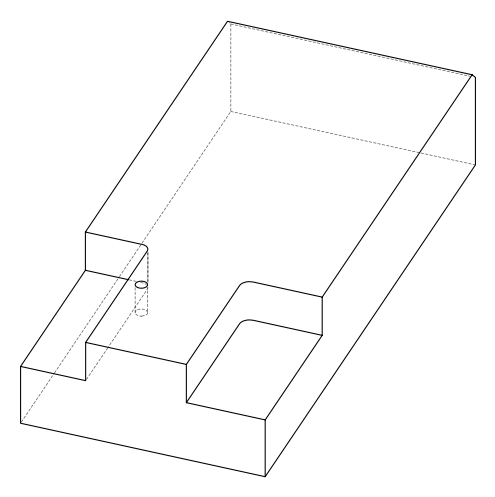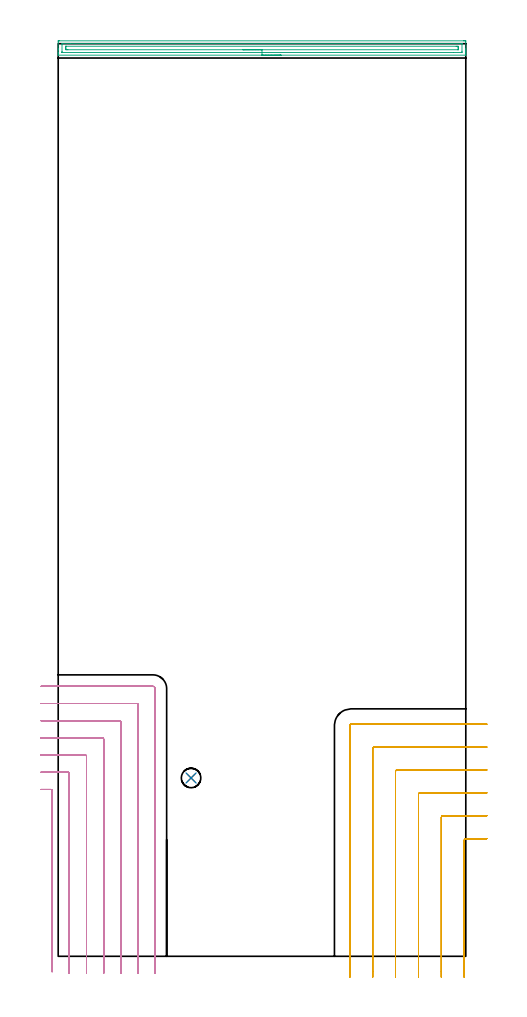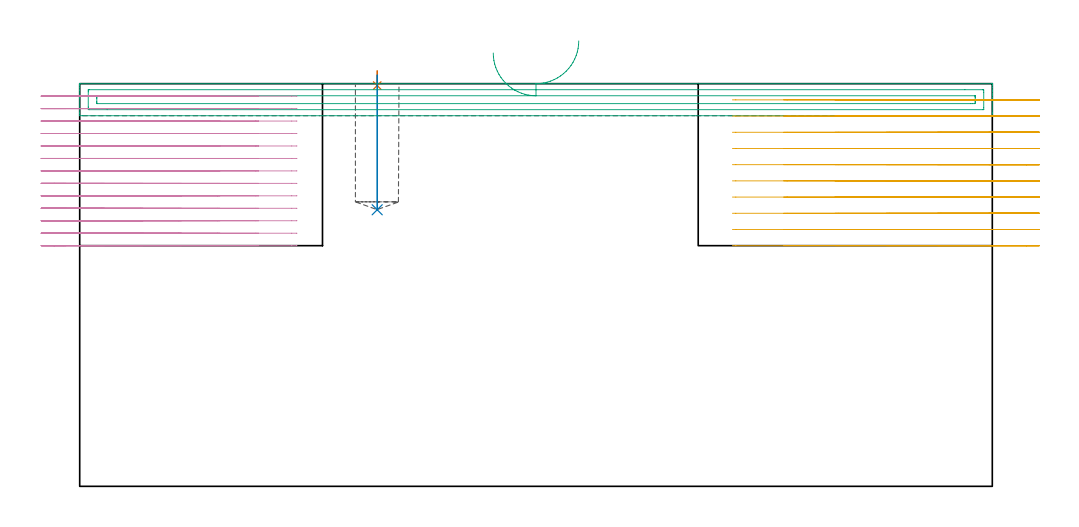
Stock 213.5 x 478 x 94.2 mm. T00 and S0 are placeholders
(PLAN: 5 operations, 4 tool changes, 55.7 min)
(1 SPOT_DRILL | STEP1POCKET | NXT0321_9005460120000 | 0.03 min | 2 mm3)
(2 DRILL_BLIND_HOLE_INTO_CENTER | STEP1POCKET | NXT0301_073 | 0.13 min | 2293 mm3)
(3 AREA_MILL | FG_CHAMFER_SURFACE | UGT0205_001 | 5.33 min | 6005 mm3)
(4 MILL_CORNER_NOTCH_RECTANGULAR | CORNER_NOTCH_RECTANGULAR | NXT0201_011 | Follow Part, ap 3, ae 75% | 31.15 min | 316916 mm3)
(5 MILL_CORNER_NOTCH_RECTANGULAR_1 | CORNER_NOTCH_RECTANGULAR_1 | NXT0201_012 | Follow Part, ap 4, ae 75% | 19.04 min | 337311 mm3)
(TOOL NXT0321_9005460120000 | NC Spot Drill, 142deg, 12mm, Carbide, Uncoated | D12 PA142 FL30 Z2)
(TOOL NXT0301_073 | Carbide Drill 10.2mm [860.1-1020-031A1-MM 2214] | D10.2 PA140 FL55 Z2)
(TOOL UGT0205_001 | Chamfer Mill 20 x 3 x 45 deg. | D20 FL50 Z2)
(TOOL NXT0201_011 | ENDMILL 12mm [2P460-1200-NA 1630] | D12 FL38 Z6)
(TOOL NXT0201_012 | ENDMILL 16mm [2P460-1600-NA 1630] | D16 FL38 Z6)
(OP 1 SPOT_DRILL)
G17 G21 G94 G90
T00 M6
G54
G17 G0 G90 X69.6 Y93.4 S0 M3
G43 Z104.2 H0
G94 G81 G98 Z93.761 F250. R97.2
G80
M5
M2
(OP 2 DRILL_BLIND_HOLE_INTO_CENTER)
G17 G21 G94 G90
T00 M6
G54
G17 G0 G90 X69.6 Y93.4 S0 M3
G43 Z104.2 H1
G94 G81 G98 Z64.7 F250. R96.2
G80
M5
M2
(OP 3 AREA_MILL)
G17 G21 G94 G90
T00 M6
G54
G17 G0 G90 X116.75 Y472. S1061 M3
G43 Z104.2 H0
G94 G1 X116.712 Z103.328 F250.
X116.598 Z102.464
X116.409 Z101.612
X116.147 Z100.78
X115.813 Z99.974
X115.41 Z99.2
X114.942 Z98.464
X114.41 Z97.772
X113.821 Z97.129
X113.178 Z96.54
X112.486 Z96.008
X111.75 Z95.54
X110.976 Z95.137
X110.17 Z94.803
X109.338 Z94.541
X108.487 Z94.352
X107.622 Z94.238
X106.75 Z94.2
X0.153
X0.01 Y472.003 Z94.188
X0.007 Y472.058 Z94.134
X0. Y472.428 Z93.771
Y472.901 Z93.298
Y473.516 Z92.679
Y474.717 Z91.48
Y475.303 Z90.891
X0.001 Y478.878 Z87.319
X0.003 Y479.475 Z86.722
X0.007 Y479.491 Z86.706
X0.599 Y479.5 Z86.7
X212.28
X212.901 Y479.497 Z86.703
X213.493 Y479.491 Z86.706
X213.497 Y479.475 Z86.722
X213.5 Y478.878 Z87.319
Y475.303 Z90.891
Y474.717 Z91.48
Y474.41 Z91.787
Y473.823 Z92.373
Y473.516 Z92.679
Y472.901 Z93.298
Y472.428 Z93.771
X213.493 Y472.058 Z94.134
X213.49 Y472.003 Z94.188
X213.347 Y472. Z94.2
X106.75
Y473.414 Z92.786
X2.282 Y473.415 Z92.785
X2.079 Y473.419 Z92.781
X2.025 Y473.421 Z92.779
X2.01 Y473.431 Z92.769
X2.005 Y473.461 Z92.739
X2.002 Y473.516 Z92.684
X2. Y473.9 Z92.3
X2.001 Y477.474 Z88.726
X2.007 Y477.984 Z88.216
X2.01 Y478.073 Z88.127
X2.181 Y478.081 Z88.119
X2.283 Y478.085 Z88.115
X6.422 Y478.086 Z88.114
X211.218 Y478.085 Z88.115
X211.421 Y478.081 Z88.119
X211.475 Y478.079 Z88.121
X211.49 Y478.069 Z88.131
X211.495 Y478.039 Z88.161
X211.498 Y477.984 Z88.216
X211.5 Y477.6 Z88.6
X211.499 Y474.026 Z92.174
X211.493 Y473.516 Z92.684
X211.49 Y473.427 Z92.773
X211.319 Y473.419 Z92.781
X211.217 Y473.415 Z92.785
X207.089 Y473.414 Z92.786
X106.75
Y474.828 Z91.372
X5.06 Y474.829 Z91.371
X4.64 Y474.83 Z91.37
X4.168 Y474.833 Z91.367
X4.019 Y474.835 Z91.365
X4.007 Y475.135 Z91.065
X4.003 Y475.303 Z90.897
X4.001 Y475.47 Z90.73
X4. Y476.197 Z90.003
Y476.364 Z89.836
X4.004 Y476.532 Z89.668
X4.01 Y476.644 Z89.556
X4.014 Y476.666 Z89.534
X4.021 Y476.668 Z89.532
X4.049 Y476.67 Z89.53
X4.168 Y476.671 Z89.529
X208.441
X208.86 Y476.67 Z89.53
X209.333 Y476.667 Z89.533
X209.481 Y476.665 Z89.535
X209.493 Y476.364 Z89.836
X209.497 Y476.197 Z90.003
X209.5 Y476.03 Z90.17
Y475.303 Z90.897
Y475.136 Z91.064
X209.496 Y474.968 Z91.232
X209.49 Y474.857 Z91.343
X209.486 Y474.834 Z91.366
X209.479 Y474.832 Z91.368
X209.451 Y474.83 Z91.37
X209.333 Y474.829 Z91.371
X106.75 Y474.828 Z91.372
X105.878 Z91.41
X105.014 Z91.523
X104.162 Z91.712
X103.33 Z91.975
X102.524 Z92.308
X101.75 Z92.711
X101.014 Z93.18
X100.322 Z93.711
X99.679 Z94.3
X99.09 Z94.944
X98.559 Z95.636
X98.09 Z96.372
X97.687 Z97.145
X97.353 Z97.951
X97.091 Z98.783
X96.902 Z99.635
X96.788 Z100.5
X96.75 Z101.372
G0 Z104.2
M5
M2
(OP 4 MILL_CORNER_NOTCH_RECTANGULAR)
G17 G21 G94 G90
T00 M6
G54
G17 G0 G90 X-3.2 Y-8.075 S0 M3
G43 Z104.2 H1
Z91.285
G94 G1 Y-5.075 F250.
Y86.805 F500.
G3 X-3.795 Y87.4 R0.6
G1 X-6.
X-9. F250.
G0 Z104.2
X5.8 Y-9.
Z91.285
G1 Y-6.
Y95.805 F500.
G3 X5.205 Y96.4 R0.6
G1 X-6.
X-9. F250.
G0 Z104.2
X14.8 Y-9.
Z91.285
G1 Y-6.
Y104.805 F500.
G3 X14.205 Y105.4 R0.6
G1 X-6.
X-9. F250.
G0 Z104.2
X23.8 Y-9.
Z91.285
G1 Y-6.
Y113.804 F500.
G3 X23.204 Y114.4 R0.6
G1 X-6.
X-9. F250.
G0 Z104.2
X32.8 Y-9.
Z91.285
G1 Y-6.
Y122.804 F500.
G3 X32.204 Y123.4 R0.6
G1 X-6.
X-9. F250.
G0 Z104.2
X41.8 Y-9.
Z91.285
G1 Y-6.
Y131.804 F500.
G3 X41.204 Y132.4 R0.6
G1 X-6.
X-9. F250.
G0 Z104.2
X50.8 Y-9.
Z91.285
G1 Y-6.
Y140.2 F500.
G3 X49.6 Y141.4 R1.2
G1 X-6.
X-9. F250.
G0 Z104.2
X-3.2 Y-8.075
Z88.369
G1 Y-5.075
Y86.805 F500.
G3 X-3.795 Y87.4 R0.6
G1 X-6.
X-9. F250.
G0 Z104.2
X5.8 Y-9.
Z88.369
G1 Y-6.
Y95.805 F500.
G3 X5.205 Y96.4 R0.6
G1 X-6.
X-9. F250.
G0 Z104.2
X14.8 Y-9.
Z88.369
G1 Y-6.
Y104.805 F500.
G3 X14.205 Y105.4 R0.6
G1 X-6.
X-9. F250.
G0 Z104.2
X23.8 Y-9.
Z88.369
G1 Y-6.
Y113.804 F500.
G3 X23.204 Y114.4 R0.6
G1 X-6.
X-9. F250.
G0 Z104.2
X32.8 Y-9.
Z88.369
G1 Y-6.
Y122.804 F500.
G3 X32.204 Y123.4 R0.6
G1 X-6.
X-9. F250.
G0 Z104.2
X41.8 Y-9.
Z88.369
G1 Y-6.
Y131.804 F500.
G3 X41.204 Y132.4 R0.6
G1 X-6.
X-9. F250.
G0 Z104.2
X50.8 Y-9.
Z88.369
G1 Y-6.
Y140.2 F500.
G3 X49.6 Y141.4 R1.2
G1 X-6.
X-9. F250.
G0 Z104.2
X-3.2 Y-8.075
Z85.454
G1 Y-5.075
Y86.805 F500.
G3 X-3.795 Y87.4 R0.6
G1 X-6.
X-9. F250.
G0 Z104.2
X5.8 Y-9.
Z85.454
G1 Y-6.
Y95.805 F500.
G3 X5.205 Y96.4 R0.6
G1 X-6.
X-9. F250.
G0 Z104.2
X14.8 Y-9.
Z85.454
G1 Y-6.
Y104.805 F500.
G3 X14.205 Y105.4 R0.6
G1 X-6.
X-9. F250.
G0 Z104.2
X23.8 Y-9.
Z85.454
G1 Y-6.
Y113.804 F500.
G3 X23.204 Y114.4 R0.6
G1 X-6.
X-9. F250.
G0 Z104.2
X32.8 Y-9.
Z85.454
G1 Y-6.
Y122.804 F500.
G3 X32.204 Y123.4 R0.6
G1 X-6.
X-9. F250.
G0 Z104.2
X41.8 Y-9.
Z85.454
G1 Y-6.
Y131.804 F500.
G3 X41.204 Y132.4 R0.6
G1 X-6.
X-9. F250.
G0 Z104.2
X50.8 Y-9.
Z85.454
G1 Y-6.
Y140.2 F500.
G3 X49.6 Y141.4 R1.2
G1 X-6.
X-9. F250.
G0 Z104.2
X-3.2 Y-8.075
Z82.538
G1 Y-5.075
Y86.805 F500.
G3 X-3.795 Y87.4 R0.6
G1 X-6.
X-9. F250.
G0 Z104.2
X5.8 Y-9.
Z82.538
G1 Y-6.
Y95.805 F500.
G3 X5.205 Y96.4 R0.6
G1 X-6.
X-9. F250.
G0 Z104.2
X14.8 Y-9.
Z82.538
G1 Y-6.
Y104.805 F500.
G3 X14.205 Y105.4 R0.6
G1 X-6.
X-9. F250.
G0 Z104.2
X23.8 Y-9.
Z82.538
G1 Y-6.
Y113.804 F500.
G3 X23.204 Y114.4 R0.6
G1 X-6.
X-9. F250.
G0 Z104.2
X32.8 Y-9.
Z82.538
G1 Y-6.
Y122.804 F500.
G3 X32.204 Y123.4 R0.6
G1 X-6.
X-9. F250.
G0 Z104.2
X41.8 Y-9.
Z82.538
G1 Y-6.
Y131.804 F500.
G3 X41.204 Y132.4 R0.6
G1 X-6.
X-9. F250.
G0 Z104.2
X50.8 Y-9.
Z82.538
G1 Y-6.
Y140.2 F500.
G3 X49.6 Y141.4 R1.2
G1 X-6.
X-9. F250.
G0 Z104.2
X-3.2 Y-8.075
Z79.623
G1 Y-5.075
Y86.805 F500.
G3 X-3.795 Y87.4 R0.6
G1 X-6.
X-9. F250.
G0 Z104.2
X5.8 Y-9.
Z79.623
G1 Y-6.
Y95.805 F500.
G3 X5.205 Y96.4 R0.6
G1 X-6.
X-9. F250.
G0 Z104.2
X14.8 Y-9.
Z79.623
G1 Y-6.
Y104.805 F500.
G3 X14.205 Y105.4 R0.6
G1 X-6.
X-9. F250.
G0 Z104.2
X23.8 Y-9.
Z79.623
G1 Y-6.
Y113.804 F500.
G3 X23.204 Y114.4 R0.6
G1 X-6.
X-9. F250.
G0 Z104.2
X32.8 Y-9.
Z79.623
G1 Y-6.
Y122.804 F500.
G3 X32.204 Y123.4 R0.6
G1 X-6.
X-9. F250.
G0 Z104.2
X41.8 Y-9.
Z79.623
G1 Y-6.
Y131.804 F500.
G3 X41.204 Y132.4 R0.6
G1 X-6.
X-9. F250.
G0 Z104.2
X50.8 Y-9.
Z79.623
G1 Y-6.
Y140.2 F500.
G3 X49.6 Y141.4 R1.2
G1 X-6.
X-9. F250.
G0 Z104.2
X-3.2 Y-8.075
Z76.708
G1 Y-5.075
Y86.805 F500.
G3 X-3.795 Y87.4 R0.6
G1 X-6.
X-9. F250.
G0 Z104.2
X5.8 Y-9.
Z76.708
G1 Y-6.
Y95.805 F500.
G3 X5.205 Y96.4 R0.6
G1 X-6.
X-9. F250.
G0 Z104.2
X14.8 Y-9.
Z76.708
G1 Y-6.
Y104.805 F500.
G3 X14.205 Y105.4 R0.6
G1 X-6.
X-9. F250.
G0 Z104.2
X23.8 Y-9.
Z76.708
G1 Y-6.
Y113.804 F500.
G3 X23.204 Y114.4 R0.6
G1 X-6.
X-9. F250.
G0 Z104.2
X32.8 Y-9.
Z76.708
G1 Y-6.
Y122.804 F500.
G3 X32.204 Y123.4 R0.6
G1 X-6.
X-9. F250.
G0 Z104.2
X41.8 Y-9.
Z76.708
G1 Y-6.
Y131.804 F500.
G3 X41.204 Y132.4 R0.6
G1 X-6.
X-9. F250.
G0 Z104.2
X50.8 Y-9.
Z76.708
G1 Y-6.
Y140.2 F500.
G3 X49.6 Y141.4 R1.2
G1 X-6.
X-9. F250.
G0 Z104.2
X-3.2 Y-8.075
Z73.792
G1 Y-5.075
Y86.805 F500.
G3 X-3.795 Y87.4 R0.6
G1 X-6.
X-9. F250.
G0 Z104.2
X5.8 Y-9.
Z73.792
G1 Y-6.
Y95.805 F500.
G3 X5.205 Y96.4 R0.6
G1 X-6.
X-9. F250.
G0 Z104.2
X14.8 Y-9.
Z73.792
G1 Y-6.
Y104.805 F500.
G3 X14.205 Y105.4 R0.6
G1 X-6.
X-9. F250.
G0 Z104.2
X23.8 Y-9.
Z73.792
G1 Y-6.
Y113.804 F500.
G3 X23.204 Y114.4 R0.6
G1 X-6.
X-9. F250.
G0 Z104.2
X32.8 Y-9.
Z73.792
G1 Y-6.
Y122.804 F500.
G3 X32.204 Y123.4 R0.6
G1 X-6.
X-9. F250.
G0 Z104.2
X41.8 Y-9.
Z73.792
G1 Y-6.
Y131.804 F500.
G3 X41.204 Y132.4 R0.6
G1 X-6.
X-9. F250.
G0 Z104.2
X50.8 Y-9.
Z73.792
G1 Y-6.
Y140.2 F500.
G3 X49.6 Y141.4 R1.2
G1 X-6.
X-9. F250.
G0 Z104.2
X-3.2 Y-8.075
Z70.877
G1 Y-5.075
Y86.805 F500.
G3 X-3.795 Y87.4 R0.6
G1 X-6.
X-9. F250.
G0 Z104.2
X5.8 Y-9.
Z70.877
G1 Y-6.
Y95.805 F500.
G3 X5.205 Y96.4 R0.6
G1 X-6.
X-9. F250.
G0 Z104.2
X14.8 Y-9.
Z70.877
G1 Y-6.
Y104.805 F500.
G3 X14.205 Y105.4 R0.6
G1 X-6.
X-9. F250.
G0 Z104.2
X23.8 Y-9.
Z70.877
G1 Y-6.
Y113.804 F500.
G3 X23.204 Y114.4 R0.6
G1 X-6.
X-9. F250.
G0 Z104.2
X32.8 Y-9.
Z70.877
G1 Y-6.
Y122.804 F500.
G3 X32.204 Y123.4 R0.6
G1 X-6.
X-9. F250.
G0 Z104.2
X41.8 Y-9.
Z70.877
G1 Y-6.
Y131.804 F500.
G3 X41.204 Y132.4 R0.6
G1 X-6.
X-9. F250.
G0 Z104.2
X50.8 Y-9.
Z70.877
G1 Y-6.
Y140.2 F500.
G3 X49.6 Y141.4 R1.2
G1 X-6.
X-9. F250.
G0 Z104.2
X-3.2 Y-8.075
Z67.962
G1 Y-5.075
Y86.805 F500.
G3 X-3.795 Y87.4 R0.6
G1 X-6.
X-9. F250.
G0 Z104.2
X5.8 Y-9.
Z67.962
G1 Y-6.
Y95.805 F500.
G3 X5.205 Y96.4 R0.6
G1 X-6.
X-9. F250.
G0 Z104.2
X14.8 Y-9.
Z67.962
G1 Y-6.
Y104.805 F500.
G3 X14.205 Y105.4 R0.6
G1 X-6.
X-9. F250.
G0 Z104.2
X23.8 Y-9.
Z67.962
G1 Y-6.
Y113.804 F500.
G3 X23.204 Y114.4 R0.6
G1 X-6.
X-9. F250.
G0 Z104.2
X32.8 Y-9.
Z67.962
G1 Y-6.
Y122.804 F500.
G3 X32.204 Y123.4 R0.6
G1 X-6.
X-9. F250.
G0 Z104.2
X41.8 Y-9.
Z67.962
G1 Y-6.
Y131.804 F500.
G3 X41.204 Y132.4 R0.6
G1 X-6.
X-9. F250.
G0 Z104.2
X50.8 Y-9.
Z67.962
G1 Y-6.
Y140.2 F500.
G3 X49.6 Y141.4 R1.2
G1 X-6.
X-9. F250.
G0 Z104.2
X-3.2 Y-8.075
Z65.046
G1 Y-5.075
Y86.805 F500.
G3 X-3.795 Y87.4 R0.6
G1 X-6.
X-9. F250.
G0 Z104.2
X5.8 Y-9.
Z65.046
G1 Y-6.
Y95.805 F500.
G3 X5.205 Y96.4 R0.6
G1 X-6.
X-9. F250.
G0 Z104.2
X14.8 Y-9.
Z65.046
G1 Y-6.
Y104.805 F500.
G3 X14.205 Y105.4 R0.6
G1 X-6.
X-9. F250.
G0 Z104.2
X23.8 Y-9.
Z65.046
G1 Y-6.
Y113.804 F500.
G3 X23.204 Y114.4 R0.6
G1 X-6.
X-9. F250.
G0 Z104.2
X32.8 Y-9.
Z65.046
G1 Y-6.
Y122.804 F500.
G3 X32.204 Y123.4 R0.6
G1 X-6.
X-9. F250.
G0 Z104.2
X41.8 Y-9.
Z65.046
G1 Y-6.
Y131.804 F500.
G3 X41.204 Y132.4 R0.6
G1 X-6.
X-9. F250.
G0 Z104.2
X50.8 Y-9.
Z65.046
G1 Y-6.
Y140.2 F500.
G3 X49.6 Y141.4 R1.2
G1 X-6.
X-9. F250.
G0 Z104.2
X-3.2 Y-8.075
Z62.131
G1 Y-5.075
Y86.805 F500.
G3 X-3.795 Y87.4 R0.6
G1 X-6.
X-9. F250.
G0 Z104.2
X5.8 Y-9.
Z62.131
G1 Y-6.
Y95.805 F500.
G3 X5.205 Y96.4 R0.6
G1 X-6.
X-9. F250.
G0 Z104.2
X14.8 Y-9.
Z62.131
G1 Y-6.
Y104.805 F500.
G3 X14.205 Y105.4 R0.6
G1 X-6.
X-9. F250.
G0 Z104.2
X23.8 Y-9.
Z62.131
G1 Y-6.
Y113.804 F500.
G3 X23.204 Y114.4 R0.6
G1 X-6.
X-9. F250.
G0 Z104.2
X32.8 Y-9.
Z62.131
G1 Y-6.
Y122.804 F500.
G3 X32.204 Y123.4 R0.6
G1 X-6.
X-9. F250.
G0 Z104.2
X41.8 Y-9.
Z62.131
G1 Y-6.
Y131.804 F500.
G3 X41.204 Y132.4 R0.6
G1 X-6.
X-9. F250.
G0 Z104.2
X50.8 Y-9.
Z62.131
G1 Y-6.
Y140.2 F500.
G3 X49.6 Y141.4 R1.2
G1 X-6.
X-9. F250.
G0 Z104.2
X-3.2 Y-8.075
Z59.215
G1 Y-5.075
Y86.805 F500.
G3 X-3.795 Y87.4 R0.6
G1 X-6.
X-9. F250.
G0 Z104.2
X5.8 Y-9.
Z59.215
G1 Y-6.
Y95.805 F500.
G3 X5.205 Y96.4 R0.6
G1 X-6.
X-9. F250.
G0 Z104.2
X14.8 Y-9.
Z59.215
G1 Y-6.
Y104.805 F500.
G3 X14.205 Y105.4 R0.6
G1 X-6.
X-9. F250.
G0 Z104.2
X23.8 Y-9.
Z59.215
G1 Y-6.
Y113.804 F500.
G3 X23.204 Y114.4 R0.6
G1 X-6.
X-9. F250.
G0 Z104.2
X32.8 Y-9.
Z59.215
G1 Y-6.
Y122.804 F500.
G3 X32.204 Y123.4 R0.6
G1 X-6.
X-9. F250.
G0 Z104.2
X41.8 Y-9.
Z59.215
G1 Y-6.
Y131.804 F500.
G3 X41.204 Y132.4 R0.6
G1 X-6.
X-9. F250.
G0 Z104.2
X50.8 Y-9.
Z59.215
G1 Y-6.
Y140.2 F500.
G3 X49.6 Y141.4 R1.2
G1 X-6.
X-9. F250.
G0 Z104.2
X-3.2 Y-8.075
Z56.3
G1 Y-5.075
Y86.805 F500.
G3 X-3.795 Y87.4 R0.6
G1 X-6.
X-9. F250.
G0 Z104.2
X5.8 Y-9.
Z56.3
G1 Y-6.
Y95.805 F500.
G3 X5.205 Y96.4 R0.6
G1 X-6.
X-9. F250.
G0 Z104.2
X14.8 Y-9.
Z56.3
G1 Y-6.
Y104.805 F500.
G3 X14.205 Y105.4 R0.6
G1 X-6.
X-9. F250.
G0 Z104.2
X23.8 Y-9.
Z56.3
G1 Y-6.
Y113.804 F500.
G3 X23.204 Y114.4 R0.6
G1 X-6.
X-9. F250.
G0 Z104.2
X32.8 Y-9.
Z56.3
G1 Y-6.
Y122.804 F500.
G3 X32.204 Y123.4 R0.6
G1 X-6.
X-9. F250.
G0 Z104.2
X41.8 Y-9.
Z56.3
G1 Y-6.
Y131.804 F500.
G3 X41.204 Y132.4 R0.6
G1 X-6.
X-9. F250.
G0 Z104.2
X50.8 Y-9.
Z56.3
G1 Y-6.
Y140.2 F500.
G3 X49.6 Y141.4 R1.2
G1 X-6.
X-9. F250.
G0 Z104.2
M5
M2
(OP 5 MILL_CORNER_NOTCH_RECTANGULAR_1)
G17 G21 G94 G90
T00 M6
G54
G17 G0 G90 X224.5 Y61.6 S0 M3
G43 Z104.2 H1
Z90.41
G94 G1 X221.5 F250.
X213.494 F500.
G3 X212.7 Y60.806 R0.8
G1 Y-8.
Y-11. F250.
G0 Z104.2
X224.5 Y73.6
Z90.41
G1 X221.5
X201.494 F500.
G3 X200.7 Y72.806 R0.8
G1 Y-8.
Y-11. F250.
G0 Z104.2
X224.5 Y85.6
Z90.41
G1 X221.5
X189.495 F500.
G3 X188.7 Y84.805 R0.8
G1 Y-8.
Y-11. F250.
G0 Z104.2
X224.5 Y97.6
Z90.41
G1 X221.5
X177.495 F500.
G3 X176.7 Y96.805 R0.8
G1 Y-8.
Y-11. F250.
G0 Z104.2
X224.5 Y109.6
Z90.41
G1 X221.5
X165.495 F500.
G3 X164.7 Y108.805 R0.8
G1 Y-8.
Y-11. F250.
G0 Z104.2
X224.5 Y121.6
Z90.41
G1 X221.5
X153.496 F500.
G3 X152.7 Y120.804 R0.8
G1 Y-8.
Y-11. F250.
G0 Z104.2
X224.5 Y61.6
Z86.62
G1 X221.5
X213.494 F500.
G3 X212.7 Y60.806 R0.8
G1 Y-8.
Y-11. F250.
G0 Z104.2
X224.5 Y73.6
Z86.62
G1 X221.5
X201.494 F500.
G3 X200.7 Y72.806 R0.8
G1 Y-8.
Y-11. F250.
G0 Z104.2
X224.5 Y85.6
Z86.62
G1 X221.5
X189.495 F500.
G3 X188.7 Y84.805 R0.8
G1 Y-8.
Y-11. F250.
G0 Z104.2
X224.5 Y97.6
Z86.62
G1 X221.5
X177.495 F500.
G3 X176.7 Y96.805 R0.8
G1 Y-8.
Y-11. F250.
G0 Z104.2
X224.5 Y109.6
Z86.62
G1 X221.5
X165.495 F500.
G3 X164.7 Y108.805 R0.8
G1 Y-8.
Y-11. F250.
G0 Z104.2
X224.5 Y121.6
Z86.62
G1 X221.5
X153.496 F500.
G3 X152.7 Y120.804 R0.8
G1 Y-8.
Y-11. F250.
G0 Z104.2
X224.5 Y61.6
Z82.83
G1 X221.5
X213.494 F500.
G3 X212.7 Y60.806 R0.8
G1 Y-8.
Y-11. F250.
G0 Z104.2
X224.5 Y73.6
Z82.83
G1 X221.5
X201.494 F500.
G3 X200.7 Y72.806 R0.8
G1 Y-8.
Y-11. F250.
G0 Z104.2
X224.5 Y85.6
Z82.83
G1 X221.5
X189.495 F500.
G3 X188.7 Y84.805 R0.8
G1 Y-8.
Y-11. F250.
G0 Z104.2
X224.5 Y97.6
Z82.83
G1 X221.5
X177.495 F500.
G3 X176.7 Y96.805 R0.8
G1 Y-8.
Y-11. F250.
G0 Z104.2
X224.5 Y109.6
Z82.83
G1 X221.5
X165.495 F500.
G3 X164.7 Y108.805 R0.8
G1 Y-8.
Y-11. F250.
G0 Z104.2
X224.5 Y121.6
Z82.83
G1 X221.5
X153.496 F500.
G3 X152.7 Y120.804 R0.8
G1 Y-8.
Y-11. F250.
G0 Z104.2
X224.5 Y61.6
Z79.04
G1 X221.5
X213.494 F500.
G3 X212.7 Y60.806 R0.8
G1 Y-8.
Y-11. F250.
G0 Z104.2
X224.5 Y73.6
Z79.04
G1 X221.5
X201.494 F500.
G3 X200.7 Y72.806 R0.8
G1 Y-8.
Y-11. F250.
G0 Z104.2
X224.5 Y85.6
Z79.04
G1 X221.5
X189.495 F500.
G3 X188.7 Y84.805 R0.8
G1 Y-8.
Y-11. F250.
G0 Z104.2
X224.5 Y97.6
Z79.04
G1 X221.5
X177.495 F500.
G3 X176.7 Y96.805 R0.8
G1 Y-8.
Y-11. F250.
G0 Z104.2
X224.5 Y109.6
Z79.04
G1 X221.5
X165.495 F500.
G3 X164.7 Y108.805 R0.8
G1 Y-8.
Y-11. F250.
G0 Z104.2
X224.5 Y121.6
Z79.04
G1 X221.5
X153.496 F500.
G3 X152.7 Y120.804 R0.8
G1 Y-8.
Y-11. F250.
G0 Z104.2
X224.5 Y61.6
Z75.25
G1 X221.5
X213.494 F500.
G3 X212.7 Y60.806 R0.8
G1 Y-8.
Y-11. F250.
G0 Z104.2
X224.5 Y73.6
Z75.25
G1 X221.5
X201.494 F500.
G3 X200.7 Y72.806 R0.8
G1 Y-8.
Y-11. F250.
G0 Z104.2
X224.5 Y85.6
Z75.25
G1 X221.5
X189.495 F500.
G3 X188.7 Y84.805 R0.8
G1 Y-8.
Y-11. F250.
G0 Z104.2
X224.5 Y97.6
Z75.25
G1 X221.5
X177.495 F500.
G3 X176.7 Y96.805 R0.8
G1 Y-8.
Y-11. F250.
G0 Z104.2
X224.5 Y109.6
Z75.25
G1 X221.5
X165.495 F500.
G3 X164.7 Y108.805 R0.8
G1 Y-8.
Y-11. F250.
G0 Z104.2
X224.5 Y121.6
Z75.25
G1 X221.5
X153.496 F500.
G3 X152.7 Y120.804 R0.8
G1 Y-8.
Y-11. F250.
G0 Z104.2
X224.5 Y61.6
Z71.46
G1 X221.5
X213.494 F500.
G3 X212.7 Y60.806 R0.8
G1 Y-8.
Y-11. F250.
G0 Z104.2
X224.5 Y73.6
Z71.46
G1 X221.5
X201.494 F500.
G3 X200.7 Y72.806 R0.8
G1 Y-8.
Y-11. F250.
G0 Z104.2
X224.5 Y85.6
Z71.46
G1 X221.5
X189.495 F500.
G3 X188.7 Y84.805 R0.8
G1 Y-8.
Y-11. F250.
G0 Z104.2
X224.5 Y97.6
Z71.46
G1 X221.5
X177.495 F500.
G3 X176.7 Y96.805 R0.8
G1 Y-8.
Y-11. F250.
G0 Z104.2
X224.5 Y109.6
Z71.46
G1 X221.5
X165.495 F500.
G3 X164.7 Y108.805 R0.8
G1 Y-8.
Y-11. F250.
G0 Z104.2
X224.5 Y121.6
Z71.46
G1 X221.5
X153.496 F500.
G3 X152.7 Y120.804 R0.8
G1 Y-8.
Y-11. F250.
G0 Z104.2
X224.5 Y61.6
Z67.67
G1 X221.5
X213.494 F500.
G3 X212.7 Y60.806 R0.8
G1 Y-8.
Y-11. F250.
G0 Z104.2
X224.5 Y73.6
Z67.67
G1 X221.5
X201.494 F500.
G3 X200.7 Y72.806 R0.8
G1 Y-8.
Y-11. F250.
G0 Z104.2
X224.5 Y85.6
Z67.67
G1 X221.5
X189.495 F500.
G3 X188.7 Y84.805 R0.8
G1 Y-8.
Y-11. F250.
G0 Z104.2
X224.5 Y97.6
Z67.67
G1 X221.5
X177.495 F500.
G3 X176.7 Y96.805 R0.8
G1 Y-8.
Y-11. F250.
G0 Z104.2
X224.5 Y109.6
Z67.67
G1 X221.5
X165.495 F500.
G3 X164.7 Y108.805 R0.8
G1 Y-8.
Y-11. F250.
G0 Z104.2
X224.5 Y121.6
Z67.67
G1 X221.5
X153.496 F500.
G3 X152.7 Y120.804 R0.8
G1 Y-8.
Y-11. F250.
G0 Z104.2
X224.5 Y61.6
Z63.88
G1 X221.5
X213.494 F500.
G3 X212.7 Y60.806 R0.8
G1 Y-8.
Y-11. F250.
G0 Z104.2
X224.5 Y73.6
Z63.88
G1 X221.5
X201.494 F500.
G3 X200.7 Y72.806 R0.8
G1 Y-8.
Y-11. F250.
G0 Z104.2
X224.5 Y85.6
Z63.88
G1 X221.5
X189.495 F500.
G3 X188.7 Y84.805 R0.8
G1 Y-8.
Y-11. F250.
G0 Z104.2
X224.5 Y97.6
Z63.88
G1 X221.5
X177.495 F500.
G3 X176.7 Y96.805 R0.8
G1 Y-8.
Y-11. F250.
G0 Z104.2
X224.5 Y109.6
Z63.88
G1 X221.5
X165.495 F500.
G3 X164.7 Y108.805 R0.8
G1 Y-8.
Y-11. F250.
G0 Z104.2
X224.5 Y121.6
Z63.88
G1 X221.5
X153.496 F500.
G3 X152.7 Y120.804 R0.8
G1 Y-8.
Y-11. F250.
G0 Z104.2
X224.5 Y61.6
Z60.09
G1 X221.5
X213.494 F500.
G3 X212.7 Y60.806 R0.8
G1 Y-8.
Y-11. F250.
G0 Z104.2
X224.5 Y73.6
Z60.09
G1 X221.5
X201.494 F500.
G3 X200.7 Y72.806 R0.8
G1 Y-8.
Y-11. F250.
G0 Z104.2
X224.5 Y85.6
Z60.09
G1 X221.5
X189.495 F500.
G3 X188.7 Y84.805 R0.8
G1 Y-8.
Y-11. F250.
G0 Z104.2
X224.5 Y97.6
Z60.09
G1 X221.5
X177.495 F500.
G3 X176.7 Y96.805 R0.8
G1 Y-8.
Y-11. F250.
G0 Z104.2
X224.5 Y109.6
Z60.09
G1 X221.5
X165.495 F500.
G3 X164.7 Y108.805 R0.8
G1 Y-8.
Y-11. F250.
G0 Z104.2
X224.5 Y121.6
Z60.09
G1 X221.5
X153.496 F500.
G3 X152.7 Y120.804 R0.8
G1 Y-8.
Y-11. F250.
G0 Z104.2
X224.5 Y61.6
Z56.3
G1 X221.5
X213.494 F500.
G3 X212.7 Y60.806 R0.8
G1 Y-8.
Y-11. F250.
G0 Z104.2
X224.5 Y73.6
Z56.3
G1 X221.5
X201.494 F500.
G3 X200.7 Y72.806 R0.8
G1 Y-8.
Y-11. F250.
G0 Z104.2
X224.5 Y85.6
Z56.3
G1 X221.5
X189.495 F500.
G3 X188.7 Y84.805 R0.8
G1 Y-8.
Y-11. F250.
G0 Z104.2
X224.5 Y97.6
Z56.3
G1 X221.5
X177.495 F500.
G3 X176.7 Y96.805 R0.8
G1 Y-8.
Y-11. F250.
G0 Z104.2
X224.5 Y109.6
Z56.3
G1 X221.5
X165.495 F500.
G3 X164.7 Y108.805 R0.8
G1 Y-8.
Y-11. F250.
G0 Z104.2
X224.5 Y121.6
Z56.3
G1 X221.5
X153.496 F500.
G3 X152.7 Y120.804 R0.8
G1 Y-8.
Y-11. F250.
G0 Z104.2
M5
M2
